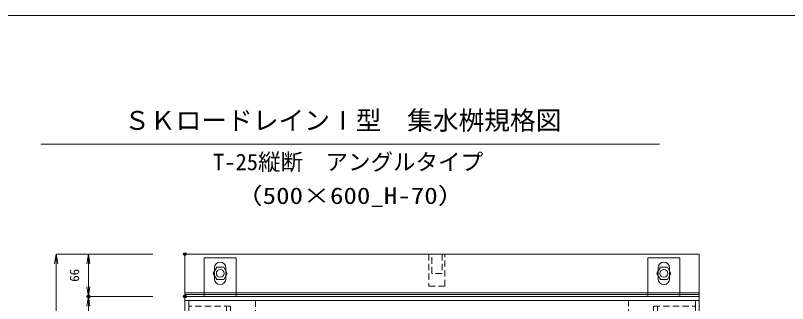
# Model space of a CAD drawing. Units: millimetres, scale not verified. Extents: x -4245 to -355, y 632 to 3472.
# Drawn here: x -2821 to -1620, y 3024 to 3472 of the extents above; entities that cross this region are included whole.
import ezdxf
from ezdxf.enums import TextEntityAlignment as Align

# ---------------------------------------------------------------- set-up
doc = ezdxf.new("R2010")
doc.units = ezdxf.units.MM
doc.header["$LTSCALE"] = 20
doc.header["$PDMODE"] = 32
doc.header["$PDSIZE"] = 4
doc.linetypes.add('USER1', pattern=[0.75, 0.5, -0.25])
for name, color, linetype, lineweight in [('0-1_TITLE', 7, 'Continuous', 18), ('0-3_KIJUN', 3, 'Continuous', 18), ('0-5_SUNPO', 3, 'Continuous', 18), ('0-6_UKEWAKU', 4, 'Continuous', 18), ('0-9__0-0_0', 7, 'Continuous', 18)]:
    doc.layers.add(name, color=color, linetype=linetype, lineweight=lineweight)
doc.layers.add('0-A__0-2_DEFPOINTS', color=7, linetype='Continuous')
doc.styles.add('ＭＳ ゴシック', font='')
doc.styles.get('ＭＳ ゴシック').set_extended_font_data('MS Gothic')

# ---------------------------------------------------------------- blocks, each defined once
blk = doc.blocks.new('M16_insert_dan')
at = {"layer": '0-3_KIJUN', "linetype": 'USER1'}
for points in [[(0, -12.5), (-50, -12.5), (-50, 12.5), (0, 12.5)], [(0, 8), (-30, 8), (-30, -8), (0, -8)]]:
    blk.add_lwpolyline(points, close=True, dxfattribs=at)
blk = doc.blocks.new('A$C0FE22C18')
at = {"layer": '0-6_UKEWAKU'}
for p, q in [((30, 668), (30, 728)), ((770, 728), (720, 728)), ((720, 668), (720, 728)), ((770, 668), (770, 728)), ((46, 695.5), (46, 712.5)), ((64, 695.5), (64, 712.5)), ((736, 695.5), (736, 712.5)), ((754, 695.5), (754, 712.5)), ((800, 662), (0, 662)), ((6, 662), (6, 287)), ((794, 287), (794, 662)), ((6, 293), (794, 293)), ((0, 287), (800, 287)), ((3, 287), (3, 23)), ((3, 287), (797, 287)), ((797, 287), (797, 23)), ((3, 23), (23, 3)), ((6, 20), (6, 6)), ((6, 15), (11, 15)), ((777, 3), (797, 23)), ((794, 15), (789, 15)), ((794, 6), (794, 20)), ((0, 6), (20, 6)), ((23, 3), (777, 3)), ((30, 0), (30, -60)), ((80, 0), (80, -60)), ((720, 0), (720, -60)), ((780, 6), (800, 6)), ((46, -27.5), (46, -44.5)), ((64, -27.5), (64, -44.5)), ((736, -27.5), (736, -44.5)), ((754, -27.5), (754, -44.5)), ((80, -60), (30, -60))]:
    blk.add_line(p, q, dxfattribs=at)
at = {"layer": '0-6_UKEWAKU', "linetype": 'USER1'}
for p, q in [((110, 662), (110, 293)), ((690, 293), (690, 662)), ((71, 653), (6, 653)), ((65, 653), (65, 15)), ((71, 653), (71, 293)), ((729, 653), (729, 293)), ((729, 653), (794, 653)), ((735, 653), (735, 15)), ((690, 618), (110, 618)), ((71, 293), (71, 15)), ((110, 293), (110, 6)), ((690, 6), (690, 293)), ((729, 293), (729, 15)), ((6, 287), (6, 20)), ((794, 20), (794, 287)), ((729, 149.5), (71, 149.5)), ((729, 143.5), (71, 143.5)), ((110, 50), (690, 50)), ((11, 15), (71, 15)), ((789, 15), (729, 15)), ((20, 6), (780, 6))]:
    blk.add_line(p, q, dxfattribs=at)
at = {"layer": '0-6_UKEWAKU'}
for points in [[(80, 668), (80, 728), (30, 728)], [(770, 0), (770, -60), (720, -60)]]:
    blk.add_lwpolyline(points, dxfattribs=at)
blk.add_lwpolyline([(0, 668), (0, 0), (800, 0), (800, 668)], close=True, dxfattribs=at)
for centre, start, end in [((55, 712.5), 0, 180), ((745, 712.5), 0, 180), ((55, 695.5), 180, 0), ((745, 695.5), 180, 0), ((55, -27.5), 0, 180), ((745, -27.5), 0, 180), ((55, -44.5), 180, 0), ((745, -44.5), 180, 0)]:
    blk.add_arc(centre, 9, start, end, dxfattribs=at)
blk = doc.blocks.new('_OPEN')
at = {"layer": '0-9__0-0_0'}
blk.add_line((0, 0), (-1, 0), dxfattribs=at)
blk.add_lwpolyline([(-1, 0.167), (0, 0), (-1, -0.167)], dxfattribs=at)
blk = doc.blocks.new('_D88')
at = {"layer": '0-5_SUNPO'}
for p, q in [((1637.95, 2764.88), (1537.95, 2764.88)), ((1537.95, 2749.88), (1537.95, 2713.88)), ((1637.95, 2698.88), (1537.95, 2698.88))]:
    blk.add_line(p, q, dxfattribs=at)
at = {"layer": '0-A__0-2_DEFPOINTS'}
for p in [(1687.95, 2764.88), (1537.95, 2698.88), (1687.95, 2698.88)]:
    blk.add_point(p, dxfattribs=at)
at = {"layer": '0-5_SUNPO', "xscale": 15, "yscale": 15}
for p, rotation in [((1537.95, 2764.88), 90), ((1537.95, 2698.88), 270)]:
    blk.add_blockref('_OPEN', p, dxfattribs=dict(at, rotation=rotation))
at = {"layer": '0-5_SUNPO', "color": 7, "style": 'ＭＳ ゴシック'}
blk.add_text('66', height=14.66, rotation=90, dxfattribs=at).set_placement((1527.95, 2721.88), align=Align.BOTTOM_LEFT)
blk = doc.blocks.new('_D90')
at = {"layer": '0-5_SUNPO'}
for p, q in [((1637.95, 2764.88), (1487.95, 2764.88)), ((1487.95, 2749.88), (1487.95, 1979.88)), ((1637.95, 1964.88), (1487.95, 1964.88))]:
    blk.add_line(p, q, dxfattribs=at)
at = {"layer": '0-A__0-2_DEFPOINTS'}
for p in [(1687.95, 2764.88), (1487.95, 1964.88), (1687.95, 1964.88)]:
    blk.add_point(p, dxfattribs=at)
at = {"layer": '0-5_SUNPO', "xscale": 15, "yscale": 15}
for p, rotation in [((1487.95, 2764.88), 90), ((1487.95, 1964.88), 270)]:
    blk.add_blockref('_OPEN', p, dxfattribs=dict(at, rotation=rotation))
at = {"layer": '0-5_SUNPO', "color": 7, "style": 'ＭＳ ゴシック'}
blk.add_text('800', height=14.66, rotation=90, dxfattribs=at).set_placement((1477.95, 2349.88), align=Align.BOTTOM_LEFT)
blk = doc.blocks.new('_D91')
at = {"layer": '0-5_SUNPO'}
for p, q in [((1637.95, 2698.88), (1537.95, 2698.88)), ((1537.95, 2683.88), (1537.95, 2332.88)), ((1637.95, 2317.88), (1537.95, 2317.88))]:
    blk.add_line(p, q, dxfattribs=at)
at = {"layer": '0-A__0-2_DEFPOINTS'}
for p in [(1687.95, 2698.88), (1537.95, 2317.88), (1687.95, 2317.88)]:
    blk.add_point(p, dxfattribs=at)
at = {"layer": '0-5_SUNPO', "xscale": 15, "yscale": 15}
for p, rotation in [((1537.95, 2698.88), 90), ((1537.95, 2317.88), 270)]:
    blk.add_blockref('_OPEN', p, dxfattribs=dict(at, rotation=rotation))
at = {"layer": '0-5_SUNPO', "color": 7, "style": 'ＭＳ ゴシック'}
blk.add_text('381', height=14.66, rotation=90, dxfattribs=at).set_placement((1527.95, 2493.38), align=Align.BOTTOM_LEFT)

msp = doc.modelspace()

# ---------------------------------------------------------------- linework, layer by layer
at = {"layer": '0-1_TITLE', "color": 1}
msp.add_line((-2781.26, 3272.22), (-1819.18, 3272.22), dxfattribs=at)
at = {"layer": '0-1_TITLE', "color": 2}
msp.add_lwpolyline([(-4245.22, 632.22), (-355.22, 632.22), (-355.22, 3472.22), (-4245.22, 3472.22)], close=True, dxfattribs=at)
at = {"layer": '0-3_KIJUN', "color": 7}
for points in [[(-2557.27, 2301.19), (-1757.27, 2301.19), (-1757.27, 3101.19), (-2557.27, 3101.19)], [(-1757.27, 3041.19), (-2557.27, 3041.19), (-2557.27, 3038.19), (-1757.27, 3038.19)]]:
    msp.add_lwpolyline(points, close=True, dxfattribs=at)
at = {"layer": '0-3_KIJUN'}
for points in [[(-2507.74, 3080.67), (-2513.22, 3071.19), (-2507.74, 3061.71), (-2496.79, 3061.71), (-2491.32, 3071.19), (-2496.79, 3080.67)], [(-1817.74, 3080.67), (-1823.22, 3071.19), (-1817.74, 3061.71), (-1806.79, 3061.71), (-1801.32, 3071.19), (-1806.79, 3080.67)]]:
    msp.add_lwpolyline(points, close=True, dxfattribs=at)
at = {"layer": '0-3_KIJUN', "color": 7}
for centre in [(-2502.27, 3071.19), (-1812.27, 3071.19)]:
    msp.add_circle(centre, 6, dxfattribs=at)

# ---------------------------------------------------------------- block references
at = {"layer": '0-3_KIJUN', "xscale": -1, "rotation": 270}
msp.add_blockref('M16_insert_dan', (-2165.27, 3101.19), dxfattribs=at)
at = {"layer": '0-5_SUNPO'}
for name in ['_D90', '_D88', '_D91']:
    msp.add_blockref(name, (-4245.22, 336.31), dxfattribs=at)
at = {"layer": '0-6_UKEWAKU'}
msp.add_blockref('A$C0FE22C18', (-2557.27, 2367.19), dxfattribs=at)

# ---------------------------------------------------------------- texts
at = {"layer": '0-1_TITLE', "style": 'ＭＳ ゴシック'}
for s, height, p in [('ＳＫロードレインⅠ型\u3000集水桝規格図', 29.33, (-2651.62, 3285.6)), ('T-25縦断\u3000アングルタイプ', 25.66, (-2513.25, 3223.89))]:
    msp.add_text(s, height=height, dxfattribs=at).set_placement(p, align=Align.BOTTOM_LEFT)
at = {"layer": '0-1_TITLE', "style": 'ＭＳ ゴシック', "width": 1.2}
msp.add_text('（500×600_H-70）', height=25.66, dxfattribs=at).set_placement((-2478.25, 3171.39), align=Align.BOTTOM_LEFT)

doc.saveas('drawing.dxf')
